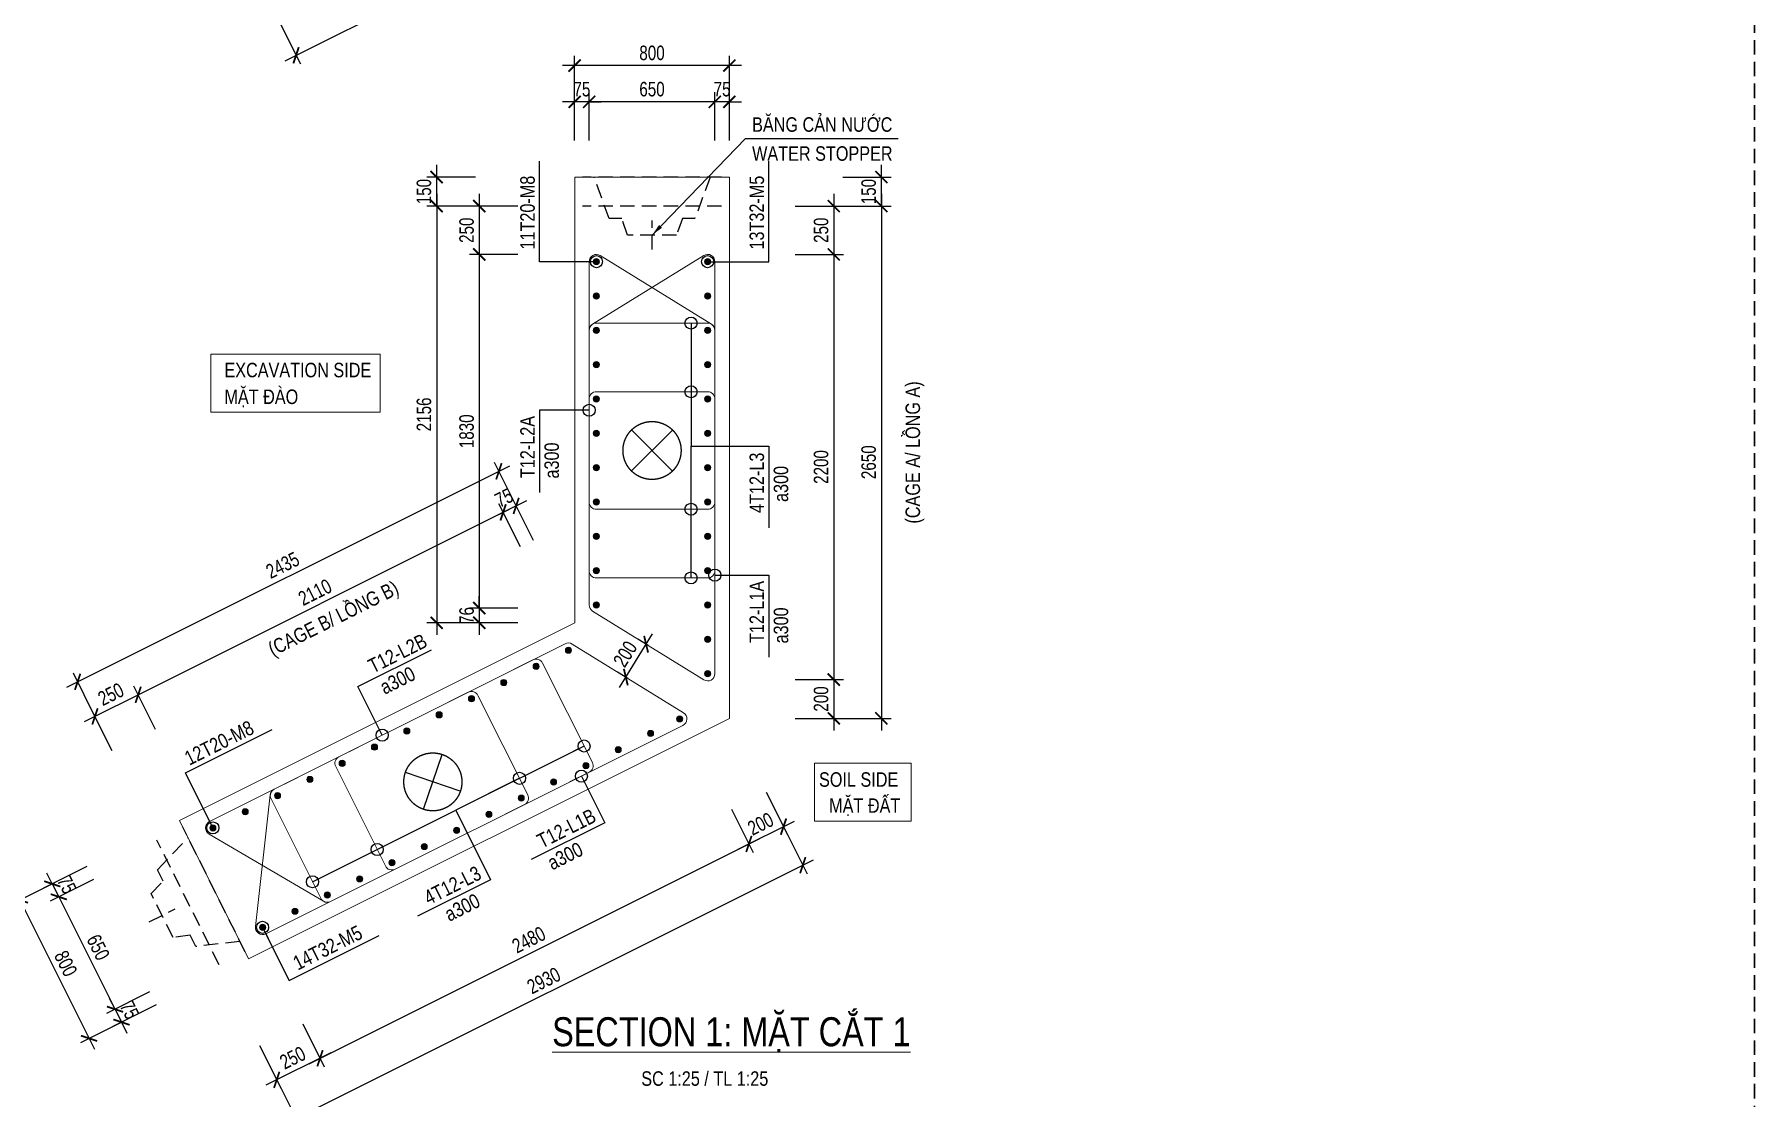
# Model space of a CAD drawing. Header units: millimetres. Extents: x 2611025 to 4139346, y -89870 to 101087.
# Drawn here: x 3418982 to 3454562, y -39626 to -17626 of the extents above; entities that cross this region are included whole.
import ezdxf
from ezdxf.enums import TextEntityAlignment as Align

# ---------------------------------------------------------------- set-up
doc = ezdxf.new("R2010")
doc.units = ezdxf.units.MM
doc.header["$LTSCALE"] = 1200
doc.header["$PDMODE"] = 35
doc.linetypes.add('CENTER', pattern=[2, 1.25, -0.25, 0.25, -0.25])
doc.linetypes.add('HIDDEN', pattern=[0.375, 0.25, -0.125])
for name, color, linetype, lineweight in [('BOUND', 3, 'Continuous', 20), ('CWS', 8, 'HIDDEN', 9), ('GRID', 74, 'CENTER', 15), ('K-THUOC', 1, 'Continuous', 18), ('LEADER', 8, 'Continuous', 9), ('MCT', 6, 'Continuous', 20), ('TCHI', 4, 'HIDDEN', 30), ('TEXTEN', 3, 'Continuous', 13), ('TEXTMA', 2, 'Continuous', 13), ('TEXTVN', 2, 'Continuous', 20), ('TIE', 4, 'Continuous', 13)]:
    doc.layers.add(name, color=color, linetype=linetype, lineweight=lineweight)
for name, color, linetype in [('CDC.04.HIDDEN', 8, 'HIDDEN'), ('CDC.11.NOTE', 8, 'Continuous'), ('MIE', 5, 'HIDDEN')]:
    doc.layers.add(name, color=color, linetype=linetype)
doc.styles.add('DB_Arial', font='arial.ttf', dxfattribs={"width": 0.8})
doc.styles.add('SMTEXT', font='arial.ttf', dxfattribs={"width": 0.75})
doc.dimstyles.new('BSV1-100', dxfattribs={"dimtxt": 300, "dimasz": 250, "dimexe": 200, "dimexo": 0, "dimgap": 108, "dimtad": 1, "dimdec": 0, "dimdsep": 46, "dimtxsty": 'SMTEXT', "dimblk": 'ARCHTICK', "dimcen": 100, "dimdle": 250, "dimclrd": 256, "dimclre": 256, "dimclrt": 1, "dimadec": 0, "dimazin": 0, "dimtfac": 1, "dimtdec": 0, "dimtix": 1, "dimtmove": 2, "dimatfit": 3, "dimfxl": 720, "dimfxlon": 1, "dimtolj": 1, "dimtzin": 0, "dimarcsym": 0})
doc.dimstyles.new('BSV25', dxfattribs={"dimtxt": 300, "dimasz": 250, "dimexe": 200, "dimexo": 0, "dimgap": 108, "dimtad": 1, "dimdec": 0, "dimlfac": 0.25, "dimdsep": 46, "dimtxsty": 'SMTEXT', "dimblk": 'ARCHTICK', "dimcen": 100, "dimdle": 250, "dimclrd": 256, "dimclre": 256, "dimclrt": 2, "dimadec": 0, "dimazin": 0, "dimtfac": 1, "dimtdec": 0, "dimtix": 1, "dimtmove": 2, "dimatfit": 3, "dimfxl": 800, "dimfxlon": 1, "dimtolj": 1, "dimtzin": 0, "dimarcsym": 0})

# ---------------------------------------------------------------- blocks, each defined once
blk = doc.blocks.new('_ArchTick')
at = {"color": 0, "linetype": 'ByBlock', "const_width": 0.15}
blk.add_lwpolyline([(-0.5, -0.5), (0.5, 0.5)], dxfattribs=at)
blk = doc.blocks.new('*D787')
at = {"layer": 'Defpoints', "color": 0, "transparency": 16777216}
for p in [(3433356, -9779), (3434876, -12818), (3422803, -14877)]:
    blk.add_point(p, dxfattribs=at)
at = {"layer": 'K-THUOC', "lineweight": -2, "transparency": 16777216}
for p, q in [((3434518, -12102), (3434965, -12997)), ((3424170, -18171), (3435099, -12706)), ((3424036, -17343), (3424483, -18238))]:
    blk.add_line(p, q, dxfattribs=at)
at = {"layer": 'K-THUOC', "lineweight": -2, "transparency": 16777216, "xscale": 250, "yscale": 250, "zscale": 250}
for p, rotation in [((3434876, -12818), 26.56501098836036), ((3424394, -18059), 206.5650109883603)]:
    blk.add_blockref('_ArchTick', p, dxfattribs=dict(at, rotation=rotation))
at = {"layer": 'K-THUOC', "color": 2, "transparency": 16777216, "insert": (3429518, -15205), "char_height": 300, "attachment_point": 5, "rotation": 26.565, "style": 'SMTEXT'}
blk.add_mtext('\\A1;2930', dxfattribs=at)
blk = doc.blocks.new('cws800')
at = {"layer": 'CDC.04.HIDDEN'}
for p, q in [((-600, 1440), (-600, -1440)), ((0, 1440), (0, -1440))]:
    blk.add_line(p, q, dxfattribs=at)
for points in [[(0, 1200), (-860, 888), (-860, 627), (-1200, 507), (-1200, -507), (-860, -627), (-860, -888), (0, -1200)], [(-1500, 0), (-900, 0)]]:
    blk.add_lwpolyline(points, dxfattribs=at)
blk = doc.blocks.new('mct1')
at = {"lineweight": 9}
h = blk.add_hatch(color=256, dxfattribs=at)
h.dxf.hatch_style = 1
h.paths.add_polyline_path([(-16, 0, 1), (16, 0, 1)])
blk.add_circle((0, 0), 16, dxfattribs=at)
blk = doc.blocks.new('*D973')
at = {"layer": 'Defpoints', "color": 0, "transparency": 16777216}
for p in [(3433197, -21179), (3433356, -31779), (3436500, -31779)]:
    blk.add_point(p, dxfattribs=at)
at = {"layer": 'K-THUOC', "lineweight": -2, "transparency": 16777216}
for p, q in [((3436500, -20929), (3436500, -32029)), ((3435700, -21179), (3436700, -21179)), ((3435700, -31779), (3436700, -31779))]:
    blk.add_line(p, q, dxfattribs=at)
at = {"layer": 'K-THUOC', "lineweight": -2, "transparency": 16777216, "xscale": 250, "yscale": 250, "zscale": 250}
for p, rotation in [((3436500, -21179), 90), ((3436500, -31779), 270)]:
    blk.add_blockref('_ArchTick', p, dxfattribs=dict(at, rotation=rotation))
at = {"layer": 'K-THUOC', "color": 2, "transparency": 16777216, "insert": (3436238, -26479), "char_height": 300, "attachment_point": 5, "rotation": 90, "style": 'SMTEXT'}
blk.add_mtext('\\A1;2650', dxfattribs=at)
blk = doc.blocks.new('*D974')
at = {"layer": 'Defpoints', "color": 0, "transparency": 16777216}
for p in [(3433356, -20579), (3436500, -20579), (3433197, -21179)]:
    blk.add_point(p, dxfattribs=at)
at = {"layer": 'K-THUOC', "lineweight": -2, "transparency": 16777216}
for p, q in [((3435700, -20579), (3436700, -20579)), ((3436500, -20579), (3436500, -20329)), ((3436500, -21179), (3436500, -20579)), ((3435700, -21179), (3436700, -21179)), ((3436500, -21179), (3436500, -21429))]:
    blk.add_line(p, q, dxfattribs=at)
at = {"layer": 'K-THUOC', "lineweight": -2, "transparency": 16777216, "xscale": 250, "yscale": 250, "zscale": 250}
for p, rotation in [((3436500, -20579), 270), ((3436500, -21179), 90)]:
    blk.add_blockref('_ArchTick', p, dxfattribs=dict(at, rotation=rotation))
at = {"layer": 'K-THUOC', "color": 2, "transparency": 16777216, "insert": (3436238, -20879), "char_height": 300, "attachment_point": 5, "rotation": 90, "style": 'SMTEXT'}
blk.add_mtext('\\A1;150', dxfattribs=at)
blk = doc.blocks.new('*D949')
at = {"layer": 'Defpoints', "color": 0, "transparency": 16777216}
for p in [(3430156, -21179), (3427302, -29802), (3430156, -29802)]:
    blk.add_point(p, dxfattribs=at)
at = {"layer": 'K-THUOC', "lineweight": -2, "transparency": 16777216}
for p, q in [((3427302, -20929), (3427302, -30052)), ((3428102, -21179), (3427102, -21179)), ((3428102, -29802), (3427102, -29802))]:
    blk.add_line(p, q, dxfattribs=at)
at = {"layer": 'K-THUOC', "lineweight": -2, "transparency": 16777216, "xscale": 250, "yscale": 250, "zscale": 250}
for p, rotation in [((3427302, -21179), 90), ((3427302, -29802), 270)]:
    blk.add_blockref('_ArchTick', p, dxfattribs=dict(at, rotation=rotation))
at = {"layer": 'K-THUOC', "color": 2, "transparency": 16777216, "insert": (3427040, -25490), "char_height": 300, "attachment_point": 5, "rotation": 90, "style": 'SMTEXT'}
blk.add_mtext('\\A1;2156', dxfattribs=at)
blk = doc.blocks.new('*D950')
at = {"layer": 'Defpoints', "color": 0, "transparency": 16777216}
for p in [(3427302, -20579), (3430156, -20579), (3430156, -21179)]:
    blk.add_point(p, dxfattribs=at)
at = {"layer": 'K-THUOC', "lineweight": -2, "transparency": 16777216}
for p, q in [((3428102, -20579), (3427102, -20579)), ((3427302, -20579), (3427302, -20329)), ((3427302, -21179), (3427302, -20579)), ((3428102, -21179), (3427102, -21179)), ((3427302, -21179), (3427302, -21429))]:
    blk.add_line(p, q, dxfattribs=at)
at = {"layer": 'K-THUOC', "lineweight": -2, "transparency": 16777216, "xscale": 250, "yscale": 250, "zscale": 250}
for p, rotation in [((3427302, -20579), 270), ((3427302, -21179), 90)]:
    blk.add_blockref('_ArchTick', p, dxfattribs=dict(at, rotation=rotation))
at = {"layer": 'K-THUOC', "color": 2, "transparency": 16777216, "insert": (3427040, -20879), "char_height": 300, "attachment_point": 5, "rotation": 90, "style": 'SMTEXT'}
blk.add_mtext('\\A1;150', dxfattribs=at)
blk = doc.blocks.new('*D951')
at = {"layer": 'Defpoints', "color": 0, "transparency": 16777216}
for p in [(3428589, -26667), (3430156, -29802), (3421515, -34301)]:
    blk.add_point(p, dxfattribs=at)
at = {"layer": 'K-THUOC', "lineweight": -2, "transparency": 16777216}
for p, q in [((3419652, -31135), (3428813, -26555)), ((3428947, -27382), (3428500, -26488)), ((3420234, -31739), (3419787, -30845))]:
    blk.add_line(p, q, dxfattribs=at)
at = {"layer": 'K-THUOC', "lineweight": -2, "transparency": 16777216, "xscale": 250, "yscale": 250, "zscale": 250}
for p, rotation in [((3428589, -26667), 26.56501098836036), ((3419876, -31023), 206.5650109883603)]:
    blk.add_blockref('_ArchTick', p, dxfattribs=dict(at, rotation=rotation))
at = {"layer": 'K-THUOC', "color": 2, "transparency": 16777216, "insert": (3424116, -28611), "char_height": 300, "attachment_point": 5, "rotation": 26.565, "style": 'SMTEXT'}
blk.add_mtext('\\A1;2435', dxfattribs=at)
blk = doc.blocks.new('*D952')
at = {"layer": 'Defpoints', "color": 0, "transparency": 16777216}
for p in [(3433356, -31779), (3434876, -34818), (3422803, -36877)]:
    blk.add_point(p, dxfattribs=at)
at = {"layer": 'K-THUOC', "lineweight": -2, "transparency": 16777216}
for p, q in [((3434518, -34102), (3434965, -34997)), ((3424170, -40171), (3435099, -34706)), ((3424036, -39343), (3424483, -40238))]:
    blk.add_line(p, q, dxfattribs=at)
at = {"layer": 'K-THUOC', "lineweight": -2, "transparency": 16777216, "xscale": 250, "yscale": 250, "zscale": 250}
for p, rotation in [((3434876, -34818), 26.56501098836036), ((3424394, -40059), 206.5650109883603)]:
    blk.add_blockref('_ArchTick', p, dxfattribs=dict(at, rotation=rotation))
at = {"layer": 'K-THUOC', "color": 2, "transparency": 16777216, "insert": (3429518, -37205), "char_height": 300, "attachment_point": 5, "rotation": 26.565, "style": 'SMTEXT'}
blk.add_mtext('\\A1;2930', dxfattribs=at)
blk = doc.blocks.new('*D953')
at = {"layer": 'Defpoints', "color": 0, "transparency": 16777216}
for p in [(3430156, -18272), (3430156, -20579), (3433356, -20579)]:
    blk.add_point(p, dxfattribs=at)
at = {"layer": 'K-THUOC', "lineweight": -2, "transparency": 16777216}
for p, q in [((3430156, -19072), (3430156, -18072)), ((3433356, -19072), (3433356, -18072)), ((3433606, -18272), (3429906, -18272))]:
    blk.add_line(p, q, dxfattribs=at)
at = {"layer": 'K-THUOC', "lineweight": -2, "transparency": 16777216, "xscale": 250, "yscale": 250, "zscale": 250, "rotation": 180}
blk.add_blockref('_ArchTick', (3430156, -18272), dxfattribs=at)
at = {"layer": 'K-THUOC', "lineweight": -2, "transparency": 16777216, "xscale": 250, "yscale": 250, "zscale": 250}
blk.add_blockref('_ArchTick', (3433356, -18272), dxfattribs=at)
at = {"layer": 'K-THUOC', "color": 2, "transparency": 16777216, "insert": (3431756, -18011), "char_height": 300, "attachment_point": 5, "style": 'SMTEXT'}
blk.add_mtext('\\A1;800', dxfattribs=at)
blk = doc.blocks.new('*D954')
at = {"layer": 'Defpoints', "color": 0, "transparency": 16777216}
for p in [(3433056, -19022), (3433056, -20579), (3433356, -20579)]:
    blk.add_point(p, dxfattribs=at)
at = {"layer": 'K-THUOC', "lineweight": -2, "transparency": 16777216}
for p, q in [((3433056, -19822), (3433056, -18822)), ((3433356, -19822), (3433356, -18822)), ((3433056, -19022), (3432806, -19022)), ((3433356, -19022), (3433056, -19022)), ((3433356, -19022), (3433606, -19022))]:
    blk.add_line(p, q, dxfattribs=at)
at = {"layer": 'K-THUOC', "lineweight": -2, "transparency": 16777216, "xscale": 250, "yscale": 250, "zscale": 250}
blk.add_blockref('_ArchTick', (3433056, -19022), dxfattribs=at)
at = {"layer": 'K-THUOC', "lineweight": -2, "transparency": 16777216, "xscale": 250, "yscale": 250, "zscale": 250, "rotation": 180}
blk.add_blockref('_ArchTick', (3433356, -19022), dxfattribs=at)
at = {"layer": 'K-THUOC', "color": 2, "transparency": 16777216, "insert": (3433206, -18762), "char_height": 300, "attachment_point": 5, "style": 'SMTEXT'}
blk.add_mtext('\\A1;75', dxfattribs=at)
blk = doc.blocks.new('*D955')
at = {"layer": 'Defpoints', "color": 0, "transparency": 16777216}
for p in [(3430456, -19022), (3430456, -20579), (3433056, -20579)]:
    blk.add_point(p, dxfattribs=at)
at = {"layer": 'K-THUOC', "lineweight": -2, "transparency": 16777216}
for p, q in [((3430456, -19822), (3430456, -18822)), ((3433056, -19822), (3433056, -18822)), ((3433306, -19022), (3430206, -19022))]:
    blk.add_line(p, q, dxfattribs=at)
at = {"layer": 'K-THUOC', "lineweight": -2, "transparency": 16777216, "xscale": 250, "yscale": 250, "zscale": 250, "rotation": 180}
blk.add_blockref('_ArchTick', (3430456, -19022), dxfattribs=at)
at = {"layer": 'K-THUOC', "lineweight": -2, "transparency": 16777216, "xscale": 250, "yscale": 250, "zscale": 250}
blk.add_blockref('_ArchTick', (3433056, -19022), dxfattribs=at)
at = {"layer": 'K-THUOC', "color": 2, "transparency": 16777216, "insert": (3431756, -18761), "char_height": 300, "attachment_point": 5, "style": 'SMTEXT'}
blk.add_mtext('\\A1;650', dxfattribs=at)
blk = doc.blocks.new('*D956')
at = {"layer": 'Defpoints', "color": 0, "transparency": 16777216}
for p in [(3430156, -19022), (3430156, -20579), (3430456, -20579)]:
    blk.add_point(p, dxfattribs=at)
at = {"layer": 'K-THUOC', "lineweight": -2, "transparency": 16777216}
for p, q in [((3430156, -19822), (3430156, -18822)), ((3430456, -19822), (3430456, -18822)), ((3430156, -19022), (3429906, -19022)), ((3430456, -19022), (3430156, -19022)), ((3430456, -19022), (3430706, -19022))]:
    blk.add_line(p, q, dxfattribs=at)
at = {"layer": 'K-THUOC', "lineweight": -2, "transparency": 16777216, "xscale": 250, "yscale": 250, "zscale": 250}
blk.add_blockref('_ArchTick', (3430156, -19022), dxfattribs=at)
at = {"layer": 'K-THUOC', "lineweight": -2, "transparency": 16777216, "xscale": 250, "yscale": 250, "zscale": 250, "rotation": 180}
blk.add_blockref('_ArchTick', (3430456, -19022), dxfattribs=at)
at = {"layer": 'K-THUOC', "color": 2, "transparency": 16777216, "insert": (3430306, -18762), "char_height": 300, "attachment_point": 5, "style": 'SMTEXT'}
blk.add_mtext('\\A1;75', dxfattribs=at)
blk = doc.blocks.new('*D957')
at = {"layer": 'Defpoints', "color": 0, "transparency": 16777216}
for p in [(3421178, -34291), (3422609, -37153), (3420112, -38401)]:
    blk.add_point(p, dxfattribs=at)
at = {"layer": 'K-THUOC', "lineweight": -2, "transparency": 16777216}
for p, q in [((3419397, -35181), (3418502, -35629)), ((3418569, -35316), (3420224, -38625)), ((3420828, -38044), (3419933, -38491))]:
    blk.add_line(p, q, dxfattribs=at)
at = {"layer": 'K-THUOC', "lineweight": -2, "transparency": 16777216, "xscale": 250, "yscale": 250, "zscale": 250}
for p, rotation in [((3418681, -35539), 116.5650109816837), ((3420112, -38401), 296.5650109816838)]:
    blk.add_blockref('_ArchTick', p, dxfattribs=dict(at, rotation=rotation))
at = {"layer": 'K-THUOC', "color": 2, "transparency": 16777216, "insert": (3419630, -36853), "char_height": 300, "attachment_point": 5, "rotation": 296.565, "style": 'SMTEXT'}
blk.add_mtext('\\A1;800', dxfattribs=at)
blk = doc.blocks.new('*D958')
at = {"layer": 'Defpoints', "color": 0, "transparency": 16777216}
for p in [(3421178, -34291), (3421312, -34559), (3419486, -35472)]:
    blk.add_point(p, dxfattribs=at)
at = {"layer": 'K-THUOC', "lineweight": -2, "transparency": 16777216}
for p, q in [((3420068, -34846), (3419173, -35293)), ((3419352, -35204), (3419240, -34980)), ((3420202, -35114), (3419307, -35562)), ((3419352, -35204), (3419486, -35472)), ((3419486, -35472), (3419598, -35696))]:
    blk.add_line(p, q, dxfattribs=at)
at = {"layer": 'K-THUOC', "lineweight": -2, "transparency": 16777216, "xscale": 250, "yscale": 250, "zscale": 250}
for p, rotation in [((3419352, -35204), 296.5650109816838), ((3419486, -35472), 116.5650109816837)]:
    blk.add_blockref('_ArchTick', p, dxfattribs=dict(at, rotation=rotation))
at = {"layer": 'K-THUOC', "color": 2, "transparency": 16777216, "insert": (3419652, -35221), "char_height": 300, "attachment_point": 5, "rotation": 296.565, "style": 'SMTEXT'}
blk.add_mtext('\\A1;75', dxfattribs=at)
blk = doc.blocks.new('*D959')
at = {"layer": 'Defpoints', "color": 0, "transparency": 16777216}
for p in [(3421312, -34559), (3422475, -36885), (3420649, -37798)]:
    blk.add_point(p, dxfattribs=at)
at = {"layer": 'K-THUOC', "lineweight": -2, "transparency": 16777216}
for p, q in [((3420202, -35114), (3419307, -35562)), ((3419374, -35249), (3420761, -38021)), ((3421364, -37440), (3420470, -37887))]:
    blk.add_line(p, q, dxfattribs=at)
at = {"layer": 'K-THUOC', "lineweight": -2, "transparency": 16777216, "xscale": 250, "yscale": 250, "zscale": 250}
for p, rotation in [((3419486, -35472), 116.5650109816837), ((3420649, -37798), 296.5650109816838)]:
    blk.add_blockref('_ArchTick', p, dxfattribs=dict(at, rotation=rotation))
at = {"layer": 'K-THUOC', "color": 2, "transparency": 16777216, "insert": (3420301, -36518), "char_height": 300, "attachment_point": 5, "rotation": 296.565, "style": 'SMTEXT'}
blk.add_mtext('\\A1;650', dxfattribs=at)
blk = doc.blocks.new('*D960')
at = {"layer": 'Defpoints', "color": 0, "transparency": 16777216}
for p in [(3422475, -36885), (3422609, -37153), (3420783, -38066)]:
    blk.add_point(p, dxfattribs=at)
at = {"layer": 'K-THUOC', "lineweight": -2, "transparency": 16777216}
for p, q in [((3421364, -37440), (3420470, -37887)), ((3420649, -37798), (3420537, -37574)), ((3421499, -37708), (3420604, -38155)), ((3420649, -37798), (3420783, -38066)), ((3420783, -38066), (3420895, -38290))]:
    blk.add_line(p, q, dxfattribs=at)
at = {"layer": 'K-THUOC', "lineweight": -2, "transparency": 16777216, "xscale": 250, "yscale": 250, "zscale": 250}
for p, rotation in [((3420649, -37798), 296.5650109816838), ((3420783, -38066), 116.5650109816837)]:
    blk.add_blockref('_ArchTick', p, dxfattribs=dict(at, rotation=rotation))
at = {"layer": 'K-THUOC', "color": 2, "transparency": 16777216, "insert": (3420949, -37815), "char_height": 300, "attachment_point": 5, "rotation": 296.565, "style": 'SMTEXT'}
blk.add_mtext('\\A1;75', dxfattribs=at)
blk = doc.blocks.new('*D975')
at = {"layer": 'Defpoints', "color": 0, "transparency": 16777216}
for p in [(3431634, -30245), (3431678, -30271), (3431257, -30952)]:
    blk.add_point(p, dxfattribs=at)
at = {"layer": 'K-THUOC', "lineweight": -2, "transparency": 16777216}
for p, q in [((3431082, -31138), (3431766, -30032)), ((3431678, -30271), (3431464, -30140)), ((3431257, -30952), (3431043, -30820))]:
    blk.add_line(p, q, dxfattribs=at)
at = {"layer": 'K-THUOC', "lineweight": -2, "transparency": 16777216, "xscale": 250, "yscale": 250, "zscale": 250}
for p, rotation in [((3431634, -30245), 58.28250545971771), ((3431214, -30925), 238.2825054597177)]:
    blk.add_blockref('_ArchTick', p, dxfattribs=dict(at, rotation=rotation))
at = {"layer": 'K-THUOC', "color": 2, "transparency": 16777216, "insert": (3431202, -30448), "char_height": 300, "attachment_point": 5, "rotation": 58.2825, "style": 'SMTEXT'}
blk.add_mtext('\\A1;200', dxfattribs=at)
blk = doc.blocks.new('*D961')
at = {"layer": 'Defpoints', "color": 0, "transparency": 16777216}
for p in [(3432212, -22179), (3432979, -30978), (3435515, -30978)]:
    blk.add_point(p, dxfattribs=at)
at = {"layer": 'K-THUOC', "lineweight": -2, "transparency": 16777216}
for p, q in [((3435515, -21929), (3435515, -31228)), ((3434715, -22179), (3435715, -22179)), ((3434715, -30978), (3435715, -30978))]:
    blk.add_line(p, q, dxfattribs=at)
at = {"layer": 'K-THUOC', "lineweight": -2, "transparency": 16777216, "xscale": 250, "yscale": 250, "zscale": 250}
for p, rotation in [((3435515, -22179), 90), ((3435515, -30978), 270)]:
    blk.add_blockref('_ArchTick', p, dxfattribs=dict(at, rotation=rotation))
at = {"layer": 'K-THUOC', "color": 2, "transparency": 16777216, "insert": (3435254, -26578), "char_height": 300, "attachment_point": 5, "rotation": 90, "style": 'SMTEXT'}
blk.add_mtext('\\A1;2200', dxfattribs=at)
blk = doc.blocks.new('*D962')
at = {"layer": 'Defpoints', "color": 0, "transparency": 16777216}
for p in [(3434956, -30978), (3433356, -31779), (3435515, -31779)]:
    blk.add_point(p, dxfattribs=at)
at = {"layer": 'K-THUOC', "lineweight": -2, "transparency": 16777216}
for p, q in [((3435515, -30728), (3435515, -32029)), ((3434956, -30978), (3435715, -30978)), ((3434715, -31779), (3435715, -31779))]:
    blk.add_line(p, q, dxfattribs=at)
at = {"layer": 'K-THUOC', "lineweight": -2, "transparency": 16777216, "xscale": 250, "yscale": 250, "zscale": 250}
for p, rotation in [((3435515, -30978), 90), ((3435515, -31779), 270)]:
    blk.add_blockref('_ArchTick', p, dxfattribs=dict(at, rotation=rotation))
at = {"layer": 'K-THUOC', "color": 2, "transparency": 16777216, "insert": (3435254, -31378), "char_height": 300, "attachment_point": 5, "rotation": 90, "style": 'SMTEXT'}
blk.add_mtext('\\A1;200', dxfattribs=at)
blk = doc.blocks.new('*D963')
at = {"layer": 'Defpoints', "color": 0, "transparency": 16777216}
for p in [(3432739, -21179), (3434915, -22179), (3435515, -22179)]:
    blk.add_point(p, dxfattribs=at)
at = {"layer": 'K-THUOC', "lineweight": -2, "transparency": 16777216}
for p, q in [((3435515, -20929), (3435515, -22429)), ((3434715, -21179), (3435715, -21179)), ((3434915, -22179), (3435715, -22179))]:
    blk.add_line(p, q, dxfattribs=at)
at = {"layer": 'K-THUOC', "lineweight": -2, "transparency": 16777216, "xscale": 250, "yscale": 250, "zscale": 250}
for p, rotation in [((3435515, -21179), 90), ((3435515, -22179), 270)]:
    blk.add_blockref('_ArchTick', p, dxfattribs=dict(at, rotation=rotation))
at = {"layer": 'K-THUOC', "color": 2, "transparency": 16777216, "insert": (3435254, -21679), "char_height": 300, "attachment_point": 5, "rotation": 90, "style": 'SMTEXT'}
blk.add_mtext('\\A1;250', dxfattribs=at)
blk = doc.blocks.new('*D964')
at = {"layer": 'Defpoints', "color": 0, "transparency": 16777216}
for p in [(3430156, -22179), (3428183, -29498), (3430156, -29498)]:
    blk.add_point(p, dxfattribs=at)
at = {"layer": 'K-THUOC', "lineweight": -2, "transparency": 16777216}
for p, q in [((3428183, -21929), (3428183, -29748)), ((3428983, -22179), (3427983, -22179)), ((3428983, -29498), (3427983, -29498))]:
    blk.add_line(p, q, dxfattribs=at)
at = {"layer": 'K-THUOC', "lineweight": -2, "transparency": 16777216, "xscale": 250, "yscale": 250, "zscale": 250}
for p, rotation in [((3428183, -22179), 90), ((3428183, -29498), 270)]:
    blk.add_blockref('_ArchTick', p, dxfattribs=dict(at, rotation=rotation))
at = {"layer": 'K-THUOC', "color": 2, "transparency": 16777216, "insert": (3427922, -25839), "char_height": 300, "attachment_point": 5, "rotation": 90, "style": 'SMTEXT'}
blk.add_mtext('\\A1;1830', dxfattribs=at)
blk = doc.blocks.new('*D965')
at = {"layer": 'Defpoints', "color": 0, "transparency": 16777216}
for p in [(3430156, -21179), (3428183, -22179), (3430156, -22179)]:
    blk.add_point(p, dxfattribs=at)
at = {"layer": 'K-THUOC', "lineweight": -2, "transparency": 16777216}
for p, q in [((3428183, -20929), (3428183, -22429)), ((3428983, -21179), (3427983, -21179)), ((3428983, -22179), (3427983, -22179))]:
    blk.add_line(p, q, dxfattribs=at)
at = {"layer": 'K-THUOC', "lineweight": -2, "transparency": 16777216, "xscale": 250, "yscale": 250, "zscale": 250}
for p, rotation in [((3428183, -21179), 90), ((3428183, -22179), 270)]:
    blk.add_blockref('_ArchTick', p, dxfattribs=dict(at, rotation=rotation))
at = {"layer": 'K-THUOC', "color": 2, "transparency": 16777216, "insert": (3427922, -21679), "char_height": 300, "attachment_point": 5, "rotation": 90, "style": 'SMTEXT'}
blk.add_mtext('\\A1;250', dxfattribs=at)
blk = doc.blocks.new('*D966')
at = {"layer": 'Defpoints', "color": 0, "transparency": 16777216}
for p in [(3430156, -29498), (3428183, -29802), (3430156, -29802)]:
    blk.add_point(p, dxfattribs=at)
at = {"layer": 'K-THUOC', "lineweight": -2, "transparency": 16777216}
for p, q in [((3428983, -29498), (3427983, -29498)), ((3428183, -29498), (3428183, -29248)), ((3428183, -29498), (3428183, -29802)), ((3428983, -29802), (3427983, -29802)), ((3428183, -29802), (3428183, -30052))]:
    blk.add_line(p, q, dxfattribs=at)
at = {"layer": 'K-THUOC', "lineweight": -2, "transparency": 16777216, "xscale": 250, "yscale": 250, "zscale": 250}
for p, rotation in [((3428183, -29498), 270), ((3428183, -29802), 90)]:
    blk.add_blockref('_ArchTick', p, dxfattribs=dict(at, rotation=rotation))
at = {"layer": 'K-THUOC', "color": 2, "transparency": 16777216, "insert": (3427922, -29650), "char_height": 300, "attachment_point": 5, "rotation": 90, "style": 'SMTEXT'}
blk.add_mtext('\\A1;76', dxfattribs=at)
blk = doc.blocks.new('*D967')
at = {"layer": 'Defpoints', "color": 0, "transparency": 16777216}
for p in [(3428677, -27517), (3429887, -29936), (3422338, -33711)]:
    blk.add_point(p, dxfattribs=at)
at = {"layer": 'K-THUOC', "lineweight": -2, "transparency": 16777216}
for p, q in [((3429035, -28232), (3428588, -27338)), ((3420904, -31403), (3428901, -27405)), ((3421486, -32007), (3421039, -31113))]:
    blk.add_line(p, q, dxfattribs=at)
at = {"layer": 'K-THUOC', "lineweight": -2, "transparency": 16777216, "xscale": 250, "yscale": 250, "zscale": 250}
for p, rotation in [((3428677, -27517), 26.56501098836036), ((3421128, -31291), 206.5650109883603)]:
    blk.add_blockref('_ArchTick', p, dxfattribs=dict(at, rotation=rotation))
at = {"layer": 'K-THUOC', "color": 2, "transparency": 16777216, "insert": (3424786, -29171), "char_height": 300, "attachment_point": 5, "rotation": 26.565, "style": 'SMTEXT'}
blk.add_mtext('\\A1;2110', dxfattribs=at)
blk = doc.blocks.new('*D968')
at = {"layer": 'Defpoints', "color": 0, "transparency": 16777216}
for p in [(3420234, -31739), (3422767, -34569), (3421872, -35016)]:
    blk.add_point(p, dxfattribs=at)
at = {"layer": 'K-THUOC', "lineweight": -2, "transparency": 16777216}
for p, q in [((3421352, -31180), (3420010, -31850)), ((3421486, -32007), (3421039, -31113)), ((3420591, -32454), (3420144, -31560))]:
    blk.add_line(p, q, dxfattribs=at)
at = {"layer": 'K-THUOC', "lineweight": -2, "transparency": 16777216, "xscale": 250, "yscale": 250, "zscale": 250}
for p, rotation in [((3421128, -31291), 26.56501098836036), ((3420234, -31739), 206.5650109883603)]:
    blk.add_blockref('_ArchTick', p, dxfattribs=dict(at, rotation=rotation))
at = {"layer": 'K-THUOC', "color": 2, "transparency": 16777216, "insert": (3420564, -31281), "char_height": 300, "attachment_point": 5, "rotation": 26.565, "style": 'SMTEXT'}
blk.add_mtext('\\A1;250', dxfattribs=at)
blk = doc.blocks.new('*D969')
at = {"layer": 'Defpoints', "color": 0, "transparency": 16777216}
for p in [(3428677, -27517), (3430156, -29802), (3429887, -29936)]:
    blk.add_point(p, dxfattribs=at)
at = {"layer": 'K-THUOC', "lineweight": -2, "transparency": 16777216}
for p, q in [((3429035, -28232), (3428588, -27338)), ((3428947, -27382), (3428677, -27517)), ((3429304, -28098), (3428857, -27203)), ((3428947, -27382), (3429170, -27270)), ((3428677, -27517), (3428453, -27629))]:
    blk.add_line(p, q, dxfattribs=at)
at = {"layer": 'K-THUOC', "lineweight": -2, "transparency": 16777216, "xscale": 250, "yscale": 250, "zscale": 250}
for p, rotation in [((3428677, -27517), 26.56501098836036), ((3428947, -27382), 206.5650109883603)]:
    blk.add_blockref('_ArchTick', p, dxfattribs=dict(at, rotation=rotation))
at = {"layer": 'K-THUOC', "color": 2, "transparency": 16777216, "insert": (3428695, -27216), "char_height": 300, "attachment_point": 5, "rotation": 26.565, "style": 'SMTEXT'}
blk.add_mtext('\\A1;75', dxfattribs=at)
blk = doc.blocks.new('*D970')
at = {"layer": 'Defpoints', "color": 0, "transparency": 16777216}
for p in [(3432641, -32137), (3433761, -34377), (3423769, -36573)]:
    blk.add_point(p, dxfattribs=at)
at = {"layer": 'K-THUOC', "lineweight": -2, "transparency": 16777216}
for p, q in [((3433403, -33661), (3433850, -34556)), ((3424665, -38925), (3433985, -34265)), ((3424531, -38097), (3424978, -38992))]:
    blk.add_line(p, q, dxfattribs=at)
at = {"layer": 'K-THUOC', "lineweight": -2, "transparency": 16777216, "xscale": 250, "yscale": 250, "zscale": 250}
for p, rotation in [((3433761, -34377), 26.56501098836036), ((3424889, -38813), 206.5650109883603)]:
    blk.add_blockref('_ArchTick', p, dxfattribs=dict(at, rotation=rotation))
at = {"layer": 'K-THUOC', "color": 2, "transparency": 16777216, "insert": (3429208, -36361), "char_height": 300, "attachment_point": 5, "rotation": 26.565, "style": 'SMTEXT'}
blk.add_mtext('\\A1;2480', dxfattribs=at)
blk = doc.blocks.new('*D971')
at = {"layer": 'Defpoints', "color": 0, "transparency": 16777216}
for p in [(3423769, -36573), (3422874, -37020), (3423994, -39260)]:
    blk.add_point(p, dxfattribs=at)
at = {"layer": 'K-THUOC', "lineweight": -2, "transparency": 16777216}
for p, q in [((3424531, -38097), (3424978, -38992)), ((3423637, -38545), (3424084, -39439)), ((3425112, -38701), (3423771, -39372))]:
    blk.add_line(p, q, dxfattribs=at)
at = {"layer": 'K-THUOC', "lineweight": -2, "transparency": 16777216, "xscale": 250, "yscale": 250, "zscale": 250}
for p, rotation in [((3424889, -38813), 26.56501098836036), ((3423994, -39260), 206.5650109883603)]:
    blk.add_blockref('_ArchTick', p, dxfattribs=dict(at, rotation=rotation))
at = {"layer": 'K-THUOC', "color": 2, "transparency": 16777216, "insert": (3424325, -38803), "char_height": 300, "attachment_point": 5, "rotation": 26.565, "style": 'SMTEXT'}
blk.add_mtext('\\A1;250', dxfattribs=at)
blk = doc.blocks.new('*D972')
at = {"layer": 'Defpoints', "color": 0, "transparency": 16777216}
for p in [(3433356, -31779), (3432641, -32137), (3434476, -34019)]:
    blk.add_point(p, dxfattribs=at)
at = {"layer": 'K-THUOC', "lineweight": -2, "transparency": 16777216}
for p, q in [((3434118, -33304), (3434566, -34198)), ((3433403, -33661), (3433850, -34556)), ((3433537, -34489), (3434700, -33907))]:
    blk.add_line(p, q, dxfattribs=at)
at = {"layer": 'K-THUOC', "lineweight": -2, "transparency": 16777216, "xscale": 250, "yscale": 250, "zscale": 250}
for p, rotation in [((3434476, -34019), 26.56501098836036), ((3433761, -34377), 206.5650109883603)]:
    blk.add_blockref('_ArchTick', p, dxfattribs=dict(at, rotation=rotation))
at = {"layer": 'K-THUOC', "color": 2, "transparency": 16777216, "insert": (3434002, -33964), "char_height": 300, "attachment_point": 5, "rotation": 26.565, "style": 'SMTEXT'}
blk.add_mtext('\\A1;200', dxfattribs=at)
blk = doc.blocks.new('tremie')
at = {"layer": 'MIE', "color": 74, "ltscale": 1000}
for p, q in [((424, -424), (-424, 424)), ((424, 424), (-424, -424))]:
    blk.add_line(p, q, dxfattribs=at)
at = {"layer": 'MIE', "ltscale": 500}
blk.add_circle((0, 0), 600, dxfattribs=at)

msp = doc.modelspace()

# ---------------------------------------------------------------- linework, layer by layer
at = {"layer": 'BOUND'}
msp.add_lwpolyline([(3433356.4, -20579.3), (3433356.4, -31779.3), (3423411.1, -36752), (3421980, -33889.8), (3430156.4, -29801.6), (3430156.4, -20579.3)], close=True, dxfattribs=at)
at = {"layer": 'TCHI'}
msp.add_lwpolyline([(3342796.7, 17806.3), (3454561.7, 17806.3), (3454561.7, -78017.7), (3342796.7, -78017.7)], close=True, dxfattribs=at)
at = {"layer": 'TEXTEN'}
for points in [[(3426129.9, -25442.3), (3426129.9, -24242.3), (3422629.9, -24242.3), (3422629.9, -25442.3)], [(3435117.9, -33905.2), (3435117.9, -32705.2), (3437117.9, -32705.2), (3437117.9, -33905.2)]]:
    msp.add_lwpolyline(points, close=True, dxfattribs=at)
at = {"layer": 'TIE'}
for points in [[(3430456.4, -24278.8), (3430456.4, -23750.1, -0.2599928), (3430527.6, -23622.5), (3432827.6, -22201.7, -0.5873106), (3433056.4, -22329.3), (3433056.4, -22679.8), (3433056.4, -30854.6, -0.5873859), (3432827.5, -30982.2), (3430527.5, -29560.8, -0.2599331), (3430456.4, -29433.2), (3430456.4, -22329.3, -0.5873106), (3430685.2, -22201.7), (3432985.2, -23622.5, -0.2599928), (3433056.4, -23750.1), (3433056.4, -24278.8)], [(3430456.4, -24200.1), (3430456.4, -23750.1, -0.4142136), (3430606.4, -23600.1), (3432906.4, -23600.1, -0.4142136), (3433056.4, -23750.1), (3433056.4, -24200.1)], [(3430456.4, -25620.9), (3430456.4, -25170.9, -0.4142136), (3430606.4, -25020.9), (3432906.4, -25020.9, -0.4142136), (3433056.4, -25170.9), (3433056.4, -25620.9)], [(3430456.4, -26852), (3430456.4, -27302, 0.4142136), (3430606.4, -27452), (3432906.4, -27452, 0.4142136), (3433056.4, -27302), (3433056.4, -26852)], [(3430456.4, -28272.8), (3430456.4, -28722.8, 0.4142136), (3430606.4, -28872.8), (3432906.4, -28872.8, 0.4142136), (3433056.4, -28722.8), (3433056.4, -28272.8)], [(3425591.8, -35326.2), (3425106.1, -35569, -0.2538485), (3424963.1, -35564.2), (3422597.2, -34175.7, -0.595089), (3422606.1, -33912.2), (3429961, -30234.7, -0.2599331), (3430106.9, -30241.3), (3432406.9, -31662.8, -0.5873859), (3432395.2, -31924.5), (3423768.8, -36237.7, -0.595089), (3423552.7, -36086.6), (3423861.4, -33360.8, -0.2538485), (3423943.3, -33243.5), (3424429, -33000.7)], [(3428889.9, -30770.3), (3429292.4, -30569, -0.4142136), (3429493.6, -30636.1), (3430522.2, -32693.3, -0.4142136), (3430455.1, -32894.5), (3430052.6, -33095.8)], [(3427552.6, -31438.9), (3427955.1, -31237.7, -0.4142136), (3428156.4, -31304.7), (3429185, -33361.9, -0.4142136), (3429117.9, -33563.2), (3428715.4, -33764.4)], [(3425683.1, -32373.7), (3425280.6, -32574.9, 0.4142136), (3425213.5, -32776.2), (3426242.1, -34833.3, 0.4142136), (3426443.4, -34900.4), (3426845.8, -34699.2)], [(3424345.8, -33042.3), (3423943.3, -33243.5, 0.4142136), (3423876.3, -33444.8), (3424904.8, -35502, 0.4142136), (3425106.1, -35569), (3425508.6, -35367.8)]]:
    msp.add_lwpolyline(points, format="xyb", dxfattribs=at)

# ---------------------------------------------------------------- block references
at = {"layer": 'CWS', "xscale": -1}
for p, rotation in [((3431756.4, -20579.3), 269.999999999985), ((3422695.5, -35320.9), 206.5650109883415)]:
    msp.add_blockref('cws800', p, dxfattribs=dict(at, rotation=rotation))
at = {"layer": 'GRID'}
for p, rotation in [((3431756.4, -26236.4), 269.6724061558663), ((3427223.3, -33093.4), 296.2374171429313)]:
    msp.add_blockref('tremie', p, dxfattribs=dict(at, rotation=rotation))
at = {"layer": 'MCT', "xscale": -3.999999999999999, "yscale": 4, "zscale": 4, "rotation": 315.6159190641258}
for p in [(3430606.4, -22329.3), (3432906.4, -22329.3), (3430606.4, -23039.7), (3432906.4, -23039.7), (3430606.4, -23750.1), (3432906.4, -23750.1), (3430606.4, -24460.5), (3432906.4, -24460.5), (3430606.4, -25170.9), (3432906.4, -25170.9), (3430606.4, -25881.2), (3432906.4, -25881.2), (3430606.4, -26591.6), (3432906.4, -26591.6), (3430606.4, -27302), (3432906.4, -27302), (3430606.4, -28012.4), (3432906.4, -28012.4), (3430606.4, -28722.8), (3432906.4, -28722.8), (3430606.4, -29433.2), (3432906.4, -29433.2), (3432906.4, -30143.5), (3430028.1, -30368.9), (3428690.8, -31037.5), (3429359.5, -30703.2), (3432906.4, -30854.6), (3428022.2, -31371.8), (3427353.6, -31706.1), (3426684.9, -32040.4), (3431725.3, -32091.7), (3432328.1, -31790.4), (3426016.3, -32374.8), (3431056.7, -32426.1), (3425347.7, -32709.1), (3430388, -32760.4), (3424679, -33043.4), (3429719.4, -33094.7), (3424010.4, -33377.7), (3429050.8, -33429), (3423341.8, -33712), (3428382.2, -33763.3), (3422673.2, -34046.3), (3427713.5, -34097.6), (3427044.9, -34431.9), (3426376.3, -34766.3), (3425707.6, -35100.6), (3425039, -35434.9), (3424370.4, -35769.2), (3423701.7, -36103.5)]:
    msp.add_blockref('mct1', p, dxfattribs=at)

# ---------------------------------------------------------------- texts
at = {"layer": 'TEXTEN', "style": 'DB_Arial', "width": 0.8}
for s, rotation, p in [('T12-L2A', 90, (3429330.6, -25521.9)), ('4T12-L3', 90, (3434072.8, -26280.6)), ('a300', 90, (3434572.8, -26555.8)), ('T12-L1A', 90, (3434072.8, -28934.4)), ('T12-L2B', 26.56501, (3427134.8, -30280.5)), ('T12-L1B', 26.56501, (3430627.1, -33901.2)), ('4T12-L3', 26.56501, (3428253.9, -35087.8)), ('a300', 26.56501, (3428231.4, -35658.1))]:
    msp.add_text(s, height=300, rotation=rotation, dxfattribs=at).set_placement(p, align=Align.RIGHT)
for rotation, p in [(90, (3429830.6, -26816.7)), (90, (3434572.8, -30229.2)), (26.56501, (3426226.8, -31293.5)), (26.56501, (3429692.6, -34927.4))]:
    msp.add_text('a300', height=300, rotation=rotation, dxfattribs=at).set_placement(p)
at = {"layer": 'TEXTMA', "style": 'DB_Arial', "width": 0.8}
for s, rotation, p in [('BĂNG CẢN NƯỚC', 360, (3433826.3, -19641.7)), ('WATER STOPPER', 360, (3433826.3, -20241.7)), ('11T20-M8', 90, (3429330.6, -22078.3)), ('13T32-M5', 90, (3434072.8, -22078.3)), ('12T20-M8', 26.56501, (3422185.5, -32761)), ('14T32-M5', 26.56501, (3424430.4, -36999.5))]:
    msp.add_text(s, height=300, rotation=rotation, dxfattribs=at).set_placement(p)
at = {"layer": 'TEXTVN', "style": 'DB_Arial', "width": 0.8}
for s, p in [('EXCAVATION SIDE', (3422911.9, -24721.9)), ('MẶT ĐÀO', (3422911.9, -25274.5)), ('MẶT ĐẤT', (3435420.1, -33733.6))]:
    msp.add_text(s, height=300, dxfattribs=at).set_placement(p)
for s, rotation, p in [('(CAGE A/ LỒNG A)', 90, (3437299.9, -27748.8, 0)), ('(CAGE B/ LỒNG B)', 26.56501, (3423915, -30501.9, 0))]:
    msp.add_text(s, height=300, rotation=rotation, dxfattribs=at).set_placement(p)
msp.add_text('SOIL SIDE', height=300, dxfattribs=at).set_placement((3436850.1, -33194.6, 0), align=Align.RIGHT)
at = {"layer": 'TEXTVN', "lineweight": 20, "style": 'DB_Arial', "width": 0.8}
msp.add_text('%%USECTION 1: MẶT CẮT 1', height=600, dxfattribs=at).set_placement((3437103.9, -38563.3, 0), align=Align.RIGHT)
msp.add_text('SC 1:25 / TL 1:25', height=300, dxfattribs=at).set_placement((3431533.9, -39382.2, 0))

# ---------------------------------------------------------------- dimensions: what is measured, and where the dimension line sits
at = {"layer": 'K-THUOC'}
for base, p1, p2, angle, picture, middle in [((3434875.8, -12818), (3422802.9, -14877.4), (3433356.4, -9779.3), 26.56501, '*D787', (3429517.9, -15204.8)), ((3430156.4, -18272.1), (3433356.4, -20579.3), (3430156.4, -20579.3), 180, '*D953', (3431756.4, -18010.9)), ((3430156.4, -19022.1), (3430456.4, -20579.3), (3430156.4, -20579.3), 180, '*D956', (3430306.4, -18761.5)), ((3430456.4, -19022.1), (3433056.4, -20579.3), (3430456.4, -20579.3), 180, '*D955', (3431756.4, -18760.9)), ((3433056.4, -19022.1), (3433356.4, -20579.3), (3433056.4, -20579.3), 180, '*D954', (3433206.4, -18761.5)), ((3427301.6, -20579.3), (3430156.4, -21179.3), (3430156.4, -20579.3), 90, '*D950', (3427040.4, -20879.3)), ((3436499.5, -20579.3), (3433196.6, -21179.3), (3433356.4, -20579.3), 90, '*D974', (3436238.4, -20879.3)), ((3427301.6, -29801.6), (3430156.4, -21179.3), (3430156.4, -29801.6), 90, '*D949', (3427040.4, -25490.5)), ((3428182.9, -22179.3), (3430156.4, -21179.3), (3430156.4, -22179.3), 90, '*D965', (3427921.7, -21679.3)), ((3435515.4, -22179.3), (3432738.9, -21179.3), (3434915.4, -22179.3), 90, '*D963', (3435254.2, -21679.3)), ((3436499.5, -31779.3), (3433196.6, -21179.3), (3433356.4, -31779.3), 90, '*D973', (3436238.4, -26479.3)), ((3428182.9, -29498.2), (3430156.4, -22179.3), (3430156.4, -29498.2), 90, '*D964', (3427921.6, -25838.8)), ((3435515.4, -30977.6), (3432212.4, -22179.3), (3432979.4, -30977.6), 90, '*D961', (3435254.2, -26578.5)), ((3428589, -26666.9), (3421514.8, -34301), (3430156.4, -29801.6), 26.56501, '*D951', (3424115.7, -28611.5)), ((3428677, -27516.9), (3430156.4, -29801.6), (3429886.8, -29936.4), 26.56501, '*D969', (3428695.3, -27216.4)), ((3428677, -27516.9), (3422337.7, -33710.9), (3429886.8, -29936.4), 26.56501, '*D967', (3424785.7, -29170.5)), ((3428182.9, -29801.6), (3430156.4, -29498.2), (3430156.4, -29801.6), 90, '*D966', (3427921.7, -29649.9)), ((3420233.6, -31738.6), (3422766.8, -34569), (3421872.4, -35016.2), 26.56501, '*D968', (3420564, -31281.4)), ((3435515.4, -31779.3), (3434956, -30977.6), (3433356.4, -31779.3), 90, '*D962', (3435254.2, -31378.5)), ((3434875.8, -34818), (3422802.9, -36877.4), (3433356.4, -31779.3), 26.56501, '*D952', (3429517.9, -37204.8)), ((3434476.3, -34019.1), (3432641, -32137), (3433356.4, -31779.3), 26.56501, '*D972', (3434001.8, -33964.3)), ((3433760.9, -34376.7), (3423768.8, -36573.1), (3432641, -32137), 26.56501, '*D970', (3429208, -36361.2)), ((3420112.3, -38401.4), (3421177.8, -34290.9), (3422608.8, -37153.1), 296.56501, '*D957', (3419630.3, -36853.5)), ((3419486.2, -35472.1), (3421177.8, -34290.9), (3421311.9, -34559.2), 296.56501, '*D958', (3419652.1, -35221.4)), ((3420648.9, -37797.6), (3421311.9, -34559.2), (3422474.7, -36884.7), 296.56501, '*D959', (3420301.2, -36518.1)), ((3423994.3, -39260.1), (3423768.8, -36573.1), (3422874.4, -37020.3), 26.56501, '*D971', (3424324.7, -38802.8)), ((3420783.1, -38066), (3422474.7, -36884.7), (3422608.8, -37153.1), 296.56501, '*D960', (3420949.1, -37815.3))]:
    dim = msp.add_linear_dim(base=base, p1=p1, p2=p2, angle=angle, dimstyle='BSV25', dxfattribs=at)
    dim.commit()
    dim.dimension.update_dxf_attribs({"geometry": picture, "text_midpoint": middle})
dim = msp.add_aligned_dim(p1=(3431256.9, -30952), p2=(3431677.5, -30271.5), distance=51, dimstyle='BSV25', dxfattribs=at)
dim.commit()
dim.dimension.update_dxf_attribs({"geometry": '*D975', "text_midpoint": (3431201.7, -30447.6)})

# ---------------------------------------------------------------- leaders
at = {"layer": 'CDC.11.NOTE'}
msp.add_leader([(3431757.8, -21779.3), (3433691.9, -19782), (3436845.3, -19782)], dimstyle='BSV1-100', override={"dimgap": 108, "dimtad": 0}, dxfattribs=at)
at = {"layer": 'LEADER'}
for points in [[(3430606.4, -22329.3), (3429430.6, -22329.3), (3429430.6, -20249.7)], [(3432906.4, -22329.3), (3434172.8, -22329.3), (3434172.8, -20249.7)], [(3432563.2, -23600.1), (3432563.2, -26150.1), (3434172.8, -26150.1), (3434172.8, -27835.3)], [(3432563.2, -25020.9), (3432563.2, -26150.1), (3434172.8, -26150.1), (3434172.8, -27835.3)], [(3430456.4, -25404.2), (3429430.6, -25404.2), (3429430.6, -27102.6)], [(3432563.2, -28872.8), (3432563.2, -26150.1), (3434172.8, -26150.1), (3434172.8, -27835.3)], [(3432563.2, -27452), (3432563.2, -26150.1), (3434172.8, -26150.1), (3434172.8, -27835.3)], [(3433056.4, -28816.7), (3434172.8, -28816.7), (3434172.8, -30515)], [(3426176, -32127.2), (3425673.8, -31122.8), (3427192.9, -30363.3)], [(3422673.2, -34046.3), (3422103.9, -32907.8), (3423900.5, -32009.5)], [(3430351.3, -32351.4), (3427695.6, -33679.2), (3428415.4, -35118.8), (3426908.1, -35872.5)], [(3429014, -33020), (3427695.6, -33679.2), (3428415.4, -35118.8), (3426908.1, -35872.5)], [(3430295.3, -32974.4), (3430777.1, -33938), (3429258, -34697.5)], [(3424733.9, -35160.1), (3427695.6, -33679.2), (3428415.4, -35118.8), (3426908.1, -35872.5)], [(3426071.2, -34491.4), (3427695.6, -33679.2), (3428415.4, -35118.8), (3426908.1, -35872.5)], [(3423701.7, -36103.5), (3424250.6, -37201.2), (3426110.7, -36271.2)]]:
    msp.add_leader(points, dimstyle='BSV25', override={"dimldrblk": 'Origin'}, dxfattribs=at)

doc.saveas('drawing.dxf')
